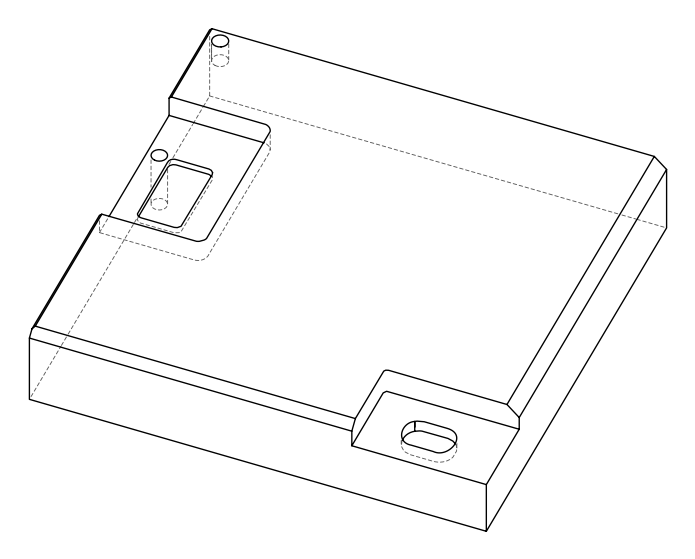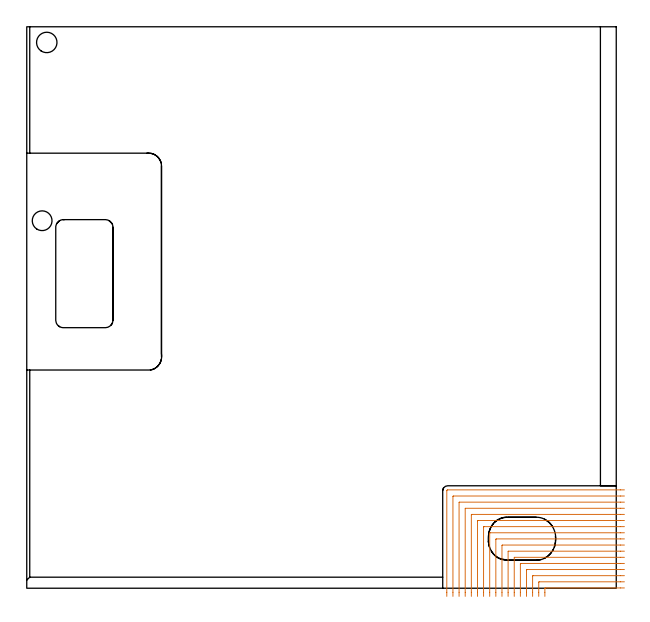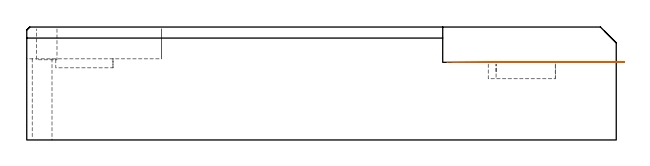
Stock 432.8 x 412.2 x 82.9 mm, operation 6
(PLAN: 12 operations, 8 tool changes, 155.6 min)
(1 INDEXABLE_INSERT_DRILL_BLIND_HOLE_FROM_SOLID | STEP1POCKET | UGT0302_001 | 0.11 min | 4230 mm3)
(2 AREA_MILL | FG_CHAMFER_SURFACE | UGT0205_001 | 1.38 min | 383 mm3)
(3 AREA_MILL_1 | FG_CHAMFER_SURFACE_1 | UGT0205_001 | 0.89 min | 229 mm3)
(4 AREA_MILL_2 | FG_CHAMFER_SURFACE_2 | UGT0205_001 | 7.54 min | 10173 mm3)
(5 AREA_MILL_3 | FG_CHAMFER_SURFACE_3 | UGT0205_001 | 13.65 min | 23106 mm3)
(6 MILL_CORNER_NOTCH_RECTANGULAR | CORNER_NOTCH_RECTANGULAR | NXT0201_008 | Follow Part, ap 1.5, ae 75% | 91.79 min | 247494 mm3)
(7 MILL_RECTANGULAR_POCKET | POCKET_RECTANGULAR_STRAIGHT | NXT0201_013 | Follow Part, ap 2.5, ae 75% | 11.68 min | 98832 mm3)
(8 MILL_RECTANGULAR_POCKET_1 | POCKET_RECTANGULAR_STRAIGHT_1 | UGT0201_105 | Follow Part, ap 5.5, ae 75% | 0.81 min | 16519 mm3)
(9 MILL_SLOT | SLOT_PARTIAL_RECTANGULAR | UGT0201_008 | Follow Part, ap 4, ae 75% | 27.16 min | 288971 mm3)
(10 SPOT_DRILL | STEP1HOLE | NXT0321_9005460120000 | 0.04 min | 18 mm3)
(11 DRILL_THROUGH_HOLE_INTO_CENTER | STEP1HOLE | NXT0301_065 | 0.27 min | 4096 mm3)
(12 DRILL_TO_ENLARGE_THROUGH_HOLE | STEP1HOLE | NXT0301_106 | 0.27 min | 5708 mm3)
(TOOL UGT0302_001 | Indexable Insert Drill 15mm | D15 PA180 FL50 Z2)
(TOOL UGT0205_001 | Chamfer Mill 20 x 3 x 45 deg. | D20 FL50 Z2)
(TOOL NXT0201_008 | ENDMILL 6mm [2P460-0600-NA 1630] | D6 FL26 Z6)
(TOOL NXT0201_013 | ENDMILL 10mm | D10 FL30 Z4)
(TOOL UGT0201_105 | End Mill 22 mm | D22 FL25 Z2)
(TOOL UGT0201_008 | End Mill 16 mm | D16 FL32 Z4)
(TOOL NXT0321_9005460120000 | NC Spot Drill, 142deg, 12mm, Carbide, Uncoated | D12 PA142 FL30 Z2)
(TOOL NXT0301_065 | Carbide Drill 9.4mm [860.1-0940-075A1-MM 2214] | D9.4 PA140 FL98 Z2)
(TOOL NXT0301_106 | Carbide Drill 14.5mm [860.1-1450-073A1-MM 2214] | D14.5 PA140 FL83 Z2)
(OP 6 MILL_CORNER_NOTCH_RECTANGULAR, part 2 of 2)
G0 Z92.9
X438.8 Y0.2
Z57.
G1 X435.8
X380.695 F500.
G3 X380.4 Y-0.095 R0.3
G1 Y-3.
Y-6. F250.
G0 Z92.9
X438.8 Y4.7
Z57.
G1 X435.8
X376.195 F500.
G3 X375.9 Y4.405 R0.3
G1 Y-3.
Y-6. F250.
G0 Z92.9
X438.8 Y9.2
Z57.
G1 X435.8
X371.695 F500.
G3 X371.4 Y8.905 R0.3
G1 Y-3.
Y-6. F250.
G0 Z92.9
X438.8 Y13.7
Z57.
G1 X435.8
X367.195 F500.
G3 X366.9 Y13.405 R0.3
G1 Y-3.
Y-6. F250.
G0 Z92.9
X438.8 Y18.2
Z57.
G1 X435.8
X362.695 F500.
G3 X362.4 Y17.905 R0.3
G1 Y-3.
Y-6. F250.
G0 Z92.9
X438.8 Y22.7
Z57.
G1 X435.8
X358.196 F500.
G3 X357.9 Y22.404 R0.3
G1 Y-3.
Y-6. F250.
G0 Z92.9
X438.8 Y27.2
Z57.
G1 X435.8
X353.696 F500.
G3 X353.4 Y26.904 R0.3
G1 Y-3.
Y-6. F250.
G0 Z92.9
X438.8 Y31.7
Z57.
G1 X435.8
X349.196 F500.
G3 X348.9 Y31.404 R0.3
G1 Y-3.
Y-6. F250.
G0 Z92.9
X438.8 Y36.2
Z57.
G1 X435.8
X344.696 F500.
G3 X344.4 Y35.904 R0.3
G1 Y-3.
Y-6. F250.
G0 Z92.9
X438.8 Y40.7
Z57.
G1 X435.8
X340.196 F500.
G3 X339.9 Y40.404 R0.3
G1 Y-3.
Y-6. F250.
G0 Z92.9
X438.8 Y45.2
Z57.
G1 X435.8
X335.697 F500.
G3 X335.4 Y44.903 R0.3
G1 Y-3.
Y-6. F250.
G0 Z92.9
X438.8 Y49.7
Z57.
G1 X435.8
X331.197 F500.
G3 X330.9 Y49.403 R0.3
G1 Y-3.
Y-6. F250.
G0 Z92.9
X438.8 Y54.2
Z57.
G1 X435.8
X326.697 F500.
G3 X326.4 Y53.903 R0.3
G1 Y-3.
Y-6. F250.
G0 Z92.9
X438.8 Y58.7
Z57.
G1 X435.8
X322.197 F500.
G3 X321.9 Y58.403 R0.3
G1 Y-3.
Y-6. F250.
G0 Z92.9
X438.8 Y63.2
Z57.
G1 X435.8
X317.697 F500.
G3 X317.4 Y62.903 R0.3
G1 Y-3.
Y-6. F250.
G0 Z92.9
X438.8 Y67.7
Z57.
G1 X435.8
X313.197 F500.
G3 X312.9 Y67.403 R0.3
G1 Y-3.
Y-6. F250.
G0 Z92.9
X438.8 Y72.2
Z57.
G1 X435.8
X309. F500.
G3 X308.4 Y71.6 R0.6
G1 Y-3.
Y-6. F250.
G0 Z92.9
M5
M2
